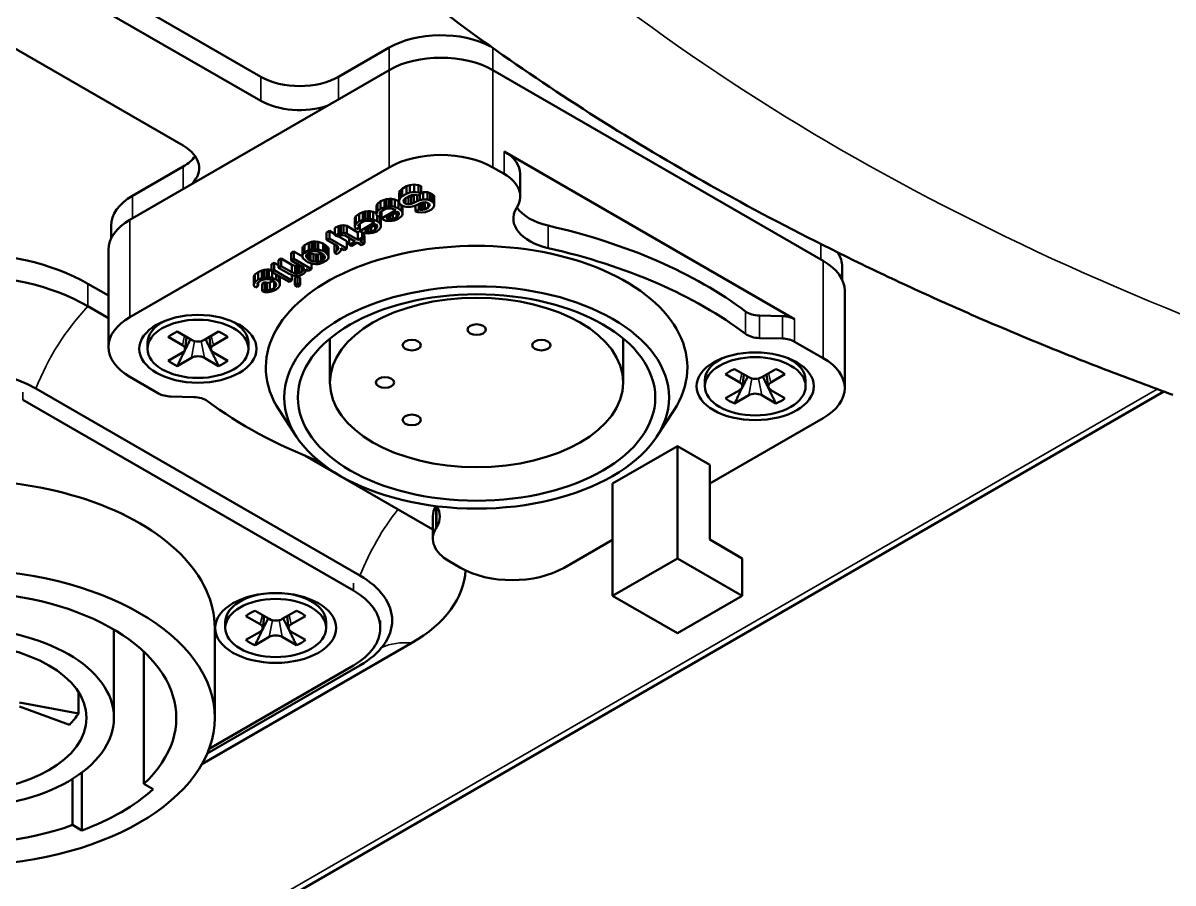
# Model space of a CAD drawing. Header units: millimetres. Extents: x 0 to 3000, y 0 to 3000.
# Drawn here: x 540.5 to 603.2, y 558.5 to 605.4 of the extents above; entities that cross this region are included whole.
import ezdxf

# ---------------------------------------------------------------- set-up
doc = ezdxf.new("R2010")
doc.units = ezdxf.units.MM
doc.layers.add('Visible (ANSI)', color=7, linetype='Continuous', lineweight=50)
doc.layers.add('Visible Narrow (ANSI)', color=7, linetype='Continuous', lineweight=35)

msp = doc.modelspace()

# ---------------------------------------------------------------- linework, layer by layer
at = {"layer": 'Visible (ANSI)'}
for p, q in [((541.4947, 609.4063), (553.4494, 602.5042)), ((541.4947, 608.0999), (553.4494, 601.1978)), ((549.2068, 598.7483), (539.2813, 604.4788)), ((560.4498, 604.0964), (557.6921, 602.5042)), ((546.3077, 594.7067), (560.4498, 602.8716)), ((566.1067, 602.8716), (584.1379, 592.4613)), ((582.5769, 589.2801), (566.726, 598.4316)), ((546.3077, 589.3995), (560.4498, 597.5644)), ((549.2068, 597.6052), (546.4491, 596.0131)), ((566.1067, 597.5644), (566.726, 597.2068)), ((567.6047, 595.9821), (567.6047, 597.2068)), ((561.0491, 596.2917), (560.9914, 596.1889)), ((560.9914, 595.7807), (560.9914, 596.1889)), ((561.1663, 596.3941), (561.0491, 596.2917)), ((561.0491, 595.8834), (561.0491, 596.2917)), ((561.1663, 596.3941), (561.402, 596.5302)), ((561.1663, 595.9859), (561.1663, 596.3941)), ((561.1663, 595.9859), (561.402, 596.1219)), ((561.5794, 596.5979), (561.402, 596.5302)), ((561.402, 596.1219), (561.402, 596.5302)), ((561.402, 596.1219), (561.5794, 596.1896)), ((561.817, 596.6308), (561.5794, 596.5979)), ((561.5794, 596.1896), (561.5794, 596.5979)), ((561.5794, 596.1896), (561.817, 596.2226)), ((562.0559, 596.595), (561.817, 596.6308)), ((561.817, 596.2226), (561.817, 596.6308)), ((561.817, 596.2226), (562.0559, 596.1867)), ((562.2057, 596.1342), (562.0289, 596.0322)), ((562.2057, 596.5425), (562.0559, 596.595)), ((562.0559, 596.1867), (562.0559, 596.595)), ((562.0559, 596.1867), (562.2057, 596.1342)), ((562.2057, 596.1342), (562.2057, 596.5425)), ((562.301, 596.2153), (562.2057, 596.1975)), ((562.5392, 596.2139), (562.301, 596.2153)), ((562.301, 595.8071), (562.301, 596.2153)), ((562.689, 596.1614), (562.5392, 596.2139)), ((562.5392, 595.8056), (562.5392, 596.2139)), ((562.689, 596.1614), (562.8094, 596.0919)), ((562.689, 595.7531), (562.689, 596.1614)), ((562.9003, 596.0054), (562.8094, 596.0919)), ((562.8094, 595.6837), (562.8094, 596.0919)), ((559.8117, 595.5773), (559.754, 595.4745)), ((559.754, 595.0662), (559.754, 595.4745)), ((559.9878, 595.7137), (559.8117, 595.5773)), ((559.8117, 595.169), (559.8117, 595.5773)), ((560.1947, 595.7984), (559.9878, 595.7137)), ((559.9878, 595.3054), (559.9878, 595.7137)), ((560.3132, 595.832), (560.1947, 595.7984)), ((560.1947, 595.3901), (560.1947, 595.7984)), ((560.4617, 595.8483), (560.3132, 595.832)), ((560.3132, 595.4238), (560.3132, 595.832)), ((560.5808, 595.8476), (560.4617, 595.8483)), ((560.4617, 595.4401), (560.4617, 595.8483)), ((560.7601, 595.8121), (560.5808, 595.8476)), ((560.5808, 595.4394), (560.5808, 595.8476)), ((560.9701, 595.7249), (560.7601, 595.8121)), ((560.7601, 595.4039), (560.7601, 595.8121)), ((560.9928, 595.7067), (560.9701, 595.7249)), ((560.9701, 595.3167), (560.9701, 595.7249)), ((560.9914, 595.7807), (561.0491, 595.8834)), ((560.994, 595.6431), (560.9914, 595.7807)), ((561.0554, 595.5396), (560.994, 595.6431)), ((561.0491, 595.8834), (561.1663, 595.9859)), ((561.2058, 595.4527), (561.0554, 595.5396)), ((561.1212, 595.1954), (561.1212, 595.5016)), ((561.1826, 595.0919), (561.1826, 595.4661)), ((561.1839, 595.4314), (561.1833, 595.4658)), ((561.2591, 595.7962), (561.2309, 595.7104)), ((561.2309, 595.7104), (561.2623, 595.6243)), ((561.3469, 595.8816), (561.2591, 595.7962)), ((561.2623, 595.6243), (561.2623, 595.7993)), ((561.2623, 595.6243), (561.3525, 595.5722)), ((561.5826, 596.0177), (561.3469, 595.8816)), ((561.3525, 595.5722), (561.3525, 595.8849)), ((561.3525, 595.5722), (561.5017, 595.5541)), ((561.5017, 595.9623), (561.4893, 595.9638)), ((561.6503, 595.9786), (561.5017, 595.9623)), ((561.5017, 595.5541), (561.5017, 595.9623)), ((561.5017, 595.5541), (561.6503, 595.5704)), ((561.7305, 596.0684), (561.5826, 596.0177)), ((561.7982, 596.0293), (561.6503, 595.9786)), ((561.6503, 595.5704), (561.6503, 595.9786)), ((561.6503, 595.5704), (561.7982, 595.621)), ((561.9092, 596.0673), (561.7305, 596.0684)), ((561.7982, 596.0293), (561.8645, 596.0676)), ((561.7982, 595.621), (561.7982, 596.0293)), ((561.7982, 595.621), (561.975, 595.7231)), ((561.9788, 595.5168), (561.8014, 595.4491)), ((561.896, 595.1563), (561.896, 595.4852)), ((562.0289, 596.0322), (561.9092, 596.0673)), ((561.975, 595.7231), (561.975, 596.048)), ((561.975, 595.7231), (562.1229, 595.7738)), ((562.1555, 595.6189), (561.9788, 595.5168)), ((562.0728, 595.2584), (562.0728, 595.5711)), ((562.1229, 595.7738), (562.1229, 596.0865)), ((562.1229, 595.7738), (562.301, 595.8071)), ((562.274, 595.6525), (562.1555, 595.6189)), ((562.1624, 595.2407), (562.1624, 595.6208)), ((562.2815, 595.6482), (562.2592, 595.6483)), ((562.4226, 595.6688), (562.274, 595.6525)), ((562.3112, 595.6566), (562.2815, 595.6482)), ((562.2815, 595.2399), (562.2815, 595.6482)), ((562.301, 595.8071), (562.5392, 595.8056)), ((562.4, 595.2736), (562.4, 595.6663)), ((562.5423, 595.6337), (562.4226, 595.6688)), ((562.5392, 595.8056), (562.689, 595.7531)), ((562.6025, 595.599), (562.5423, 595.6337)), ((562.5768, 595.3757), (562.5768, 595.6138)), ((562.6633, 595.5298), (562.6025, 595.599)), ((562.6351, 595.4441), (562.6351, 595.5619)), ((562.6351, 595.4441), (562.6633, 595.5298)), ((562.689, 595.7531), (562.8094, 595.6837)), ((562.8094, 595.6837), (562.9003, 595.5972)), ((562.9028, 595.8679), (562.9003, 596.0054)), ((562.9003, 595.5972), (562.9003, 596.0054)), ((562.9003, 595.5972), (562.9028, 595.4596)), ((562.9028, 595.4596), (562.9028, 595.8679)), ((558.6332, 594.8968), (558.5755, 594.7941)), ((558.8093, 595.0333), (558.6332, 594.8968)), ((558.6332, 594.4886), (558.6332, 594.8968)), ((559.0162, 595.118), (558.8093, 595.0333)), ((558.8093, 594.625), (558.8093, 595.0333)), ((559.1347, 595.1516), (559.0162, 595.118)), ((559.0162, 594.7097), (559.0162, 595.118)), ((559.2832, 595.1679), (559.1347, 595.1516)), ((559.1347, 594.7434), (559.1347, 595.1516)), ((559.4023, 595.1672), (559.2832, 595.1679)), ((559.2832, 594.7597), (559.2832, 595.1679)), ((559.5816, 595.1317), (559.4023, 595.1672)), ((559.4023, 594.7589), (559.4023, 595.1672)), ((559.7541, 595.0601), (559.5816, 595.1317)), ((559.5816, 594.7235), (559.5816, 595.1317)), ((559.754, 595.0662), (559.8117, 595.169)), ((559.7559, 594.9631), (559.754, 595.0662)), ((559.8468, 594.8766), (559.7559, 594.9631)), ((559.7916, 594.6363), (559.7916, 594.9291)), ((559.8117, 595.169), (559.9878, 595.3054)), ((559.9941, 594.9616), (559.8468, 594.8766)), ((559.9615, 595.1165), (559.9333, 595.0307)), ((559.9333, 595.0307), (559.9941, 594.9616)), ((559.9427, 594.9233), (559.9364, 594.9283)), ((560.0041, 594.8197), (559.9427, 594.9233)), ((559.9427, 594.515), (559.9427, 594.9233)), ((560.1377, 595.253), (559.9615, 595.1165)), ((559.9878, 595.3054), (560.1947, 595.3901)), ((559.9941, 594.9616), (559.9941, 595.1418)), ((560.0273, 594.7723), (560.8228, 595.2316)), ((560.0273, 594.7723), (560.0273, 595.1675)), ((560.0936, 595.2189), (560.1746, 595.2656)), ((560.2856, 595.3036), (560.1377, 595.253)), ((560.1947, 595.3901), (560.3132, 595.4238)), ((560.3746, 595.3203), (560.2856, 595.3036)), ((560.9137, 595.1451), (560.295, 594.7879)), ((560.3132, 595.4238), (560.4617, 595.4401)), ((560.5533, 595.3192), (560.3746, 595.3203)), ((560.4617, 595.4401), (560.5808, 595.4394)), ((560.5044, 594.7351), (560.5044, 594.9088)), ((560.6429, 595.3015), (560.5533, 595.3192)), ((560.5808, 595.4394), (560.7601, 595.4039)), ((560.7626, 595.2664), (560.6429, 595.3015)), ((560.6529, 594.7513), (560.6529, 594.9946)), ((560.7601, 595.4039), (560.9701, 595.3167)), ((560.8228, 595.2316), (560.7626, 595.2664)), ((560.8598, 594.836), (560.8598, 595.114)), ((560.8598, 594.836), (560.9476, 594.9214)), ((560.9438, 595.1277), (560.9137, 595.1451)), ((560.9745, 595.076), (560.9438, 595.1277)), ((560.9476, 594.9214), (560.9476, 595.1214)), ((560.9476, 594.9214), (560.9764, 594.9728)), ((561.0974, 594.869), (560.9507, 594.7495)), ((560.9701, 595.3167), (561.1212, 595.1954)), ((560.9764, 594.9728), (560.9745, 595.076)), ((561.1557, 594.9374), (561.0974, 594.869)), ((561.1212, 595.1954), (561.1826, 595.0919)), ((561.1839, 595.0231), (561.1557, 594.9374)), ((561.1826, 595.0919), (561.1839, 595.0231)), ((561.1839, 595.0231), (561.1839, 595.4314)), ((561.3851, 595.4173), (561.2058, 595.4527)), ((561.6233, 595.4158), (561.3851, 595.4173)), ((561.8014, 595.4491), (561.6233, 595.4158)), ((561.896, 595.1563), (562.0728, 595.2584)), ((562.0157, 595.1212), (561.896, 595.1563)), ((562.2245, 595.1028), (562.0157, 595.1212)), ((562.0728, 595.2584), (562.1624, 595.2407)), ((562.1624, 595.2407), (562.2815, 595.2399)), ((562.4326, 595.1187), (562.2245, 595.1028)), ((562.2815, 595.2399), (562.4, 595.2736)), ((562.4, 595.2736), (562.5768, 595.3757)), ((562.61, 595.1864), (562.4326, 595.1187)), ((562.5768, 595.3757), (562.6351, 595.4441)), ((562.7573, 595.2714), (562.61, 595.1864)), ((562.8451, 595.3568), (562.7573, 595.2714)), ((562.9028, 595.4596), (562.8451, 595.3568)), ((567.4416, 595.4188), (567.3922, 595.3357)), ((545.2775, 594.3801), (545.2775, 593.6823)), ((557.6904, 594.3525), (557.4835, 594.2678)), ((557.4835, 593.8596), (557.4835, 594.2678)), ((557.8088, 594.3862), (557.6904, 594.3525)), ((557.6904, 593.9443), (557.6904, 594.3525)), ((557.9574, 594.4025), (557.8088, 594.3862)), ((557.8088, 593.9779), (557.8088, 594.3862)), ((558.1367, 594.367), (557.9574, 594.4025)), ((557.9574, 593.9942), (557.9574, 594.4025)), ((558.1367, 594.367), (558.7385, 594.0195)), ((558.1367, 593.9587), (558.1367, 594.367)), ((558.5755, 594.3858), (558.5755, 594.7941)), ((558.5755, 594.3858), (558.6332, 594.4886)), ((558.5774, 594.2827), (558.5755, 594.3858)), ((558.6683, 594.1962), (558.5774, 594.2827)), ((558.6332, 594.4886), (558.8093, 594.625)), ((558.8156, 594.2812), (558.6683, 594.1962)), ((558.783, 594.4361), (558.7548, 594.3503)), ((558.7548, 594.3503), (558.8156, 594.2812)), ((558.9591, 594.5726), (558.783, 594.4361)), ((558.8093, 594.625), (559.0162, 594.7097)), ((558.8156, 594.2812), (558.8156, 594.4614)), ((558.8488, 594.0919), (559.6443, 594.5512)), ((558.8488, 594.0919), (558.8488, 594.4871)), ((558.9151, 594.5384), (558.9961, 594.5852)), ((559.1071, 594.6232), (558.9591, 594.5726)), ((559.0162, 594.7097), (559.1347, 594.7434)), ((559.1961, 594.6399), (559.1071, 594.6232)), ((559.7352, 594.4647), (559.1165, 594.1075)), ((559.1347, 594.7434), (559.2832, 594.7597)), ((559.3748, 594.6388), (559.1961, 594.6399)), ((559.2832, 594.7597), (559.4023, 594.7589)), ((559.3259, 594.0546), (559.3259, 594.2284)), ((559.4644, 594.6211), (559.3748, 594.6388)), ((559.4023, 594.7589), (559.5816, 594.7235)), ((559.5841, 594.5859), (559.4644, 594.6211)), ((559.4744, 594.0709), (559.4744, 594.3141)), ((559.5816, 594.7235), (559.7916, 594.6363)), ((559.6443, 594.5512), (559.5841, 594.5859)), ((559.6813, 594.1556), (559.6813, 594.4336)), ((559.6813, 594.1556), (559.7691, 594.241)), ((559.7653, 594.4473), (559.7352, 594.4647)), ((559.796, 594.3956), (559.7653, 594.4473)), ((559.7691, 594.241), (559.7691, 594.441)), ((559.7691, 594.241), (559.7979, 594.2924)), ((559.7916, 594.6363), (559.9427, 594.515)), ((559.7979, 594.2924), (559.796, 594.3956)), ((559.9772, 594.257), (559.9189, 594.1886)), ((559.9427, 594.515), (560.0041, 594.4115)), ((560.0054, 594.3427), (559.9772, 594.257)), ((560.0054, 594.751), (560.0041, 594.8197)), ((560.0041, 594.4115), (560.0041, 594.8197)), ((560.0041, 594.4115), (560.0054, 594.3427)), ((560.0054, 594.3427), (560.0054, 594.751)), ((560.1477, 594.7028), (560.0273, 594.7723)), ((560.2975, 594.6504), (560.1477, 594.7028)), ((560.295, 594.7879), (560.3552, 594.7532)), ((560.5063, 594.6319), (560.2975, 594.6504)), ((560.3552, 594.7532), (560.3552, 594.8226)), ((560.3552, 594.7532), (560.5044, 594.7351)), ((560.5044, 594.7351), (560.6529, 594.7513)), ((560.7438, 594.6648), (560.5063, 594.6319)), ((560.6529, 594.7513), (560.8598, 594.836)), ((560.9507, 594.7495), (560.7438, 594.6648)), ((557.0416, 594.0127), (557.1889, 594.0977)), ((557.0416, 593.6044), (557.0416, 594.0127)), ((557.0416, 593.6044), (557.1889, 593.6895)), ((557.6433, 593.257), (557.0416, 593.6044)), ((557.1889, 594.0977), (557.4835, 593.9276)), ((557.1889, 593.6895), (557.1889, 594.0977)), ((557.1889, 593.6895), (558.1517, 593.1336)), ((557.4835, 593.8596), (557.6904, 593.9443)), ((557.6039, 593.7901), (557.4835, 593.8596)), ((557.7813, 593.8578), (557.6039, 593.7901)), ((557.6748, 593.8172), (558.1517, 593.5418)), ((557.6904, 593.9443), (557.8088, 593.9779)), ((557.9298, 593.874), (557.7813, 593.8578)), ((557.8088, 593.9779), (557.9574, 593.9942)), ((558.0496, 593.8389), (557.9298, 593.874)), ((557.9574, 593.9942), (558.1367, 593.9587)), ((558.5912, 593.5262), (558.0496, 593.8389)), ((558.1367, 593.9587), (558.7385, 593.6113)), ((558.2671, 593.3391), (558.2671, 593.7134)), ((558.7385, 594.0195), (558.8563, 594.0876)), ((558.7385, 593.6113), (558.7385, 594.0195)), ((558.7385, 593.6113), (558.9742, 593.7474)), ((558.9692, 594.0224), (558.8488, 594.0919)), ((559.0945, 593.6779), (558.8588, 593.5418)), ((559.119, 593.97), (558.9692, 594.0224)), ((558.9742, 593.7474), (558.9742, 594.0207)), ((558.9742, 593.7474), (559.0945, 593.6779)), ((559.0945, 593.6779), (559.0945, 593.9785)), ((559.0945, 593.814), (559.0996, 593.8111)), ((559.0996, 593.4028), (559.0996, 593.8111)), ((559.1165, 594.1075), (559.1767, 594.0727)), ((559.3277, 593.9515), (559.119, 593.97)), ((559.1767, 594.0727), (559.1767, 594.1422)), ((559.1767, 594.0727), (559.3259, 594.0546)), ((559.3259, 594.0546), (559.4744, 594.0709)), ((559.5653, 593.9844), (559.3277, 593.9515)), ((559.4744, 594.0709), (559.6813, 594.1556)), ((559.7722, 594.0691), (559.5653, 593.9844)), ((559.9189, 594.1886), (559.7722, 594.0691)), ((545.1361, 587.7665), (545.1361, 593.0737)), ((555.097, 592.89), (555.2443, 592.975)), ((555.2443, 592.975), (555.7182, 592.7014)), ((555.2443, 592.5668), (555.2443, 592.975)), ((555.7458, 593.2298), (555.717, 593.1784)), ((555.717, 592.7702), (555.717, 593.1784)), ((555.8336, 593.3152), (555.7458, 593.2298)), ((555.7458, 592.8216), (555.7458, 593.2298)), ((555.8336, 593.3152), (556.0693, 593.4513)), ((555.8336, 592.907), (555.8336, 593.3152)), ((555.8336, 592.907), (556.0693, 593.0431)), ((556.2172, 593.502), (556.0693, 593.4513)), ((556.0693, 593.0431), (556.0693, 593.4513)), ((556.0693, 593.0431), (556.2172, 593.0937)), ((556.2787, 592.9902), (556.1307, 592.9396)), ((556.3062, 593.5186), (556.2172, 593.502)), ((556.2172, 593.0937), (556.2172, 593.502)), ((556.2172, 593.0937), (556.3062, 593.1104)), ((556.3978, 592.9895), (556.2787, 592.9902)), ((556.4253, 593.5179), (556.3062, 593.5186)), ((556.3062, 593.1104), (556.3062, 593.5186)), ((556.3062, 593.1104), (556.4253, 593.1097)), ((556.547, 592.9714), (556.3978, 592.9895)), ((556.5745, 593.4998), (556.4253, 593.5179)), ((556.4253, 593.1097), (556.4253, 593.5179)), ((556.4253, 593.1097), (556.5745, 593.0916)), ((556.6968, 592.9189), (556.547, 592.9714)), ((556.8441, 593.4122), (556.5745, 593.4998)), ((556.5745, 593.0916), (556.5745, 593.4998)), ((556.5745, 593.0916), (556.8441, 593.004)), ((556.8441, 593.4122), (556.9644, 593.3427)), ((556.8441, 593.004), (556.8441, 593.4122)), ((556.8441, 593.004), (556.9644, 592.9345)), ((557.0553, 593.2562), (556.9644, 593.3427)), ((556.9644, 592.9345), (556.9644, 593.3427)), ((557.1161, 593.1871), (557.0553, 593.2562)), ((557.0553, 592.848), (557.0553, 593.2562)), ((557.1475, 593.101), (557.1161, 593.1871)), ((557.1161, 592.7789), (557.1161, 593.1871)), ((557.1487, 593.0322), (557.1475, 593.101)), ((557.1475, 592.6927), (557.1475, 593.101)), ((557.1487, 592.624), (557.1487, 593.0322)), ((557.4954, 593.3424), (557.471, 593.3225)), ((557.471, 592.9142), (557.471, 593.3225)), ((557.471, 592.9142), (557.6176, 593.0337)), ((557.6176, 593.0337), (557.6176, 593.2718)), ((557.6176, 593.0337), (557.6753, 593.1364)), ((557.6753, 593.1364), (557.6433, 593.257)), ((557.7969, 592.9982), (557.7386, 592.9298)), ((557.8251, 593.084), (557.7969, 592.9982)), ((558.0044, 593.0485), (557.8239, 593.1527)), ((557.8239, 593.1527), (557.8251, 593.084)), ((557.8251, 593.084), (557.8251, 593.152)), ((558.1517, 593.1336), (558.0044, 593.0485)), ((558.1517, 593.1336), (558.1517, 593.5418)), ((558.2671, 593.3391), (558.5912, 593.5262)), ((558.3874, 593.2696), (558.2671, 593.3391)), ((558.7115, 593.4567), (558.3874, 593.2696)), ((558.9522, 593.3178), (558.7115, 593.4567)), ((558.8588, 593.5418), (559.0996, 593.4028)), ((559.0996, 593.4028), (558.9522, 593.3178)), ((554.0363, 592.2776), (554.1837, 592.3627)), ((554.1837, 592.3627), (554.4194, 592.2266)), ((554.1837, 591.9544), (554.1837, 592.3627)), ((554.4194, 592.4987), (554.5667, 592.5838)), ((554.4194, 592.0905), (554.4194, 592.4987)), ((554.5667, 592.5838), (555.1384, 592.2537)), ((554.5667, 592.1755), (554.5667, 592.5838)), ((555.097, 592.4817), (555.097, 592.89)), ((555.097, 592.4817), (555.2443, 592.5668)), ((555.7891, 592.0822), (555.097, 592.4817)), ((555.2443, 592.5668), (556.2072, 592.0109)), ((555.717, 592.7702), (555.7458, 592.8216)), ((555.7182, 592.7014), (555.717, 592.7702)), ((555.7496, 592.6153), (555.7182, 592.7014)), ((555.7458, 592.8216), (555.8336, 592.907)), ((555.9013, 592.4597), (555.7496, 592.6153)), ((556.0216, 592.3902), (555.9013, 592.4597)), ((556.0129, 592.8715), (555.9251, 592.7861)), ((555.9251, 592.7861), (555.9264, 592.7173)), ((555.9264, 592.7173), (555.9264, 592.7873)), ((555.9264, 592.7173), (555.9577, 592.6312)), ((555.9577, 592.6312), (555.9577, 592.8178)), ((555.9577, 592.6312), (556.0486, 592.5447)), ((556.1307, 592.9396), (556.0129, 592.8715)), ((556.1715, 592.3377), (556.0216, 592.3902)), ((556.0486, 592.5447), (556.0486, 592.8921)), ((556.0486, 592.5447), (556.169, 592.4752)), ((556.1013, 592.9226), (556.169, 592.8835)), ((556.3188, 592.831), (556.169, 592.8835)), ((556.169, 592.4752), (556.169, 592.8835)), ((556.169, 592.4752), (556.3188, 592.4227)), ((556.2912, 592.3026), (556.1715, 592.3377)), ((556.2072, 592.0109), (556.2072, 592.3272)), ((556.468, 592.8129), (556.3188, 592.831)), ((556.3188, 592.4227), (556.3188, 592.831)), ((556.3188, 592.4227), (556.468, 592.4046)), ((556.5871, 592.8122), (556.468, 592.8129)), ((556.468, 592.4046), (556.468, 592.8129)), ((556.468, 592.4046), (556.5871, 592.4039)), ((556.735, 592.8628), (556.5871, 592.8122)), ((556.5871, 592.4039), (556.5871, 592.8122)), ((556.5871, 592.4039), (556.735, 592.4546)), ((556.7964, 592.3511), (556.6485, 592.3004)), ((556.8171, 592.8494), (556.6968, 592.9189)), ((556.735, 592.8628), (556.7645, 592.8798)), ((556.735, 592.4546), (556.735, 592.8628)), ((556.735, 592.4546), (556.8529, 592.5226)), ((557.0321, 592.4872), (556.7964, 592.3511)), ((556.908, 592.7629), (556.8171, 592.8494)), ((556.8529, 592.5226), (556.8529, 592.8154)), ((556.8529, 592.5226), (556.9406, 592.608)), ((556.9394, 592.6768), (556.908, 592.7629)), ((556.9406, 592.608), (556.9394, 592.6768)), ((556.9644, 592.9345), (557.0553, 592.848)), ((557.1199, 592.5726), (557.0321, 592.4872)), ((557.0553, 592.848), (557.1161, 592.7789)), ((557.1161, 592.7789), (557.1475, 592.6927)), ((557.1487, 592.624), (557.1199, 592.5726)), ((557.1475, 592.6927), (557.1487, 592.624)), ((557.6214, 592.8274), (557.471, 592.9142)), ((557.7386, 592.9298), (557.6214, 592.8274)), ((553.1236, 591.7159), (553.066, 591.6131)), ((553.2998, 591.8523), (553.1236, 591.7159)), ((553.1236, 591.3077), (553.1236, 591.7159)), ((553.5066, 591.937), (553.2998, 591.8523)), ((553.2998, 591.4441), (553.2998, 591.8523)), ((553.6251, 591.9707), (553.5066, 591.937)), ((553.5066, 591.5288), (553.5066, 591.937)), ((553.7737, 591.987), (553.6251, 591.9707)), ((553.6251, 591.5624), (553.6251, 591.9707)), ((553.8928, 591.9863), (553.7737, 591.987)), ((553.7737, 591.5787), (553.7737, 591.987)), ((554.0363, 591.9579), (553.8928, 591.9863)), ((553.8928, 591.578), (553.8928, 591.9863)), ((554.0363, 591.8694), (554.0363, 592.2776)), ((554.0363, 591.8694), (554.1837, 591.9544)), ((554.9992, 591.3134), (554.0363, 591.8694)), ((554.0721, 591.5425), (554.0721, 591.8487)), ((554.1837, 591.9544), (555.1465, 591.3985)), ((554.2821, 591.4553), (554.2821, 591.7275)), ((554.4194, 592.0905), (554.5667, 592.1755)), ((554.9911, 591.7604), (554.4194, 592.0905)), ((554.5667, 592.1755), (555.1384, 591.8455)), ((555.171, 591.6906), (554.9911, 591.7604)), ((555.3183, 592.1839), (555.1384, 592.2537)), ((555.1384, 591.8455), (555.1384, 592.2537)), ((555.1384, 591.8455), (555.3183, 591.7756)), ((555.1465, 591.3985), (555.1465, 591.7001)), ((555.4374, 592.1831), (555.3183, 592.1839)), ((555.3183, 591.7756), (555.3183, 592.1839)), ((555.3183, 591.7756), (555.4374, 591.7749)), ((555.5264, 592.1998), (555.4374, 592.1831)), ((555.4374, 591.7749), (555.4374, 592.1831)), ((555.4374, 591.7749), (555.5264, 591.7915)), ((555.5634, 592.2125), (555.5264, 592.1998)), ((555.5264, 591.7915), (555.5264, 592.1998)), ((555.5264, 591.7915), (555.6744, 591.8422)), ((555.6769, 591.7047), (555.5584, 591.671)), ((555.6744, 591.8422), (555.6744, 592.1484)), ((555.6744, 591.8422), (555.7621, 591.9276)), ((555.7947, 591.7727), (555.6769, 591.7047)), ((555.7621, 591.9276), (555.7621, 592.0977)), ((555.7621, 591.9276), (555.7903, 592.0134)), ((555.7903, 592.0134), (555.7891, 592.0822)), ((555.8825, 591.8581), (555.7947, 591.7727)), ((555.9107, 591.9439), (555.8825, 591.8581)), ((556.0599, 591.9258), (555.9094, 592.0127)), ((555.9094, 592.0127), (555.9107, 591.9439)), ((555.9107, 591.9439), (555.9107, 592.012)), ((556.2072, 592.0109), (556.0599, 591.9258)), ((556.4404, 592.2845), (556.2912, 592.3026)), ((556.5595, 592.2838), (556.4404, 592.2845)), ((556.6485, 592.3004), (556.5595, 592.2838)), ((585.168, 592.1347), (585.168, 591.437)), ((545.1361, 590.5658), (544.0096, 591.2162)), ((553.066, 591.2049), (553.066, 591.6131)), ((553.066, 591.2049), (553.1236, 591.3077)), ((553.0678, 591.1017), (553.066, 591.2049)), ((553.1587, 591.0152), (553.0678, 591.1017)), ((553.1236, 591.3077), (553.2998, 591.4441)), ((553.306, 591.1003), (553.1587, 591.0152)), ((553.2735, 591.2552), (553.2452, 591.1694)), ((553.2452, 591.1694), (553.306, 591.1003)), ((553.4496, 591.3916), (553.2735, 591.2552)), ((553.2998, 591.4441), (553.5066, 591.5288)), ((553.306, 591.1003), (553.306, 591.2804)), ((553.6866, 591.4589), (553.4496, 591.3916)), ((553.5066, 591.5288), (553.6251, 591.5624)), ((553.5198, 591.215), (553.6671, 591.3001)), ((553.5198, 590.8068), (553.5198, 591.215)), ((553.6251, 591.5624), (553.7737, 591.5787)), ((553.7869, 591.2649), (553.6671, 591.3001)), ((553.6671, 590.8918), (553.6671, 591.3001)), ((553.8652, 591.4579), (553.6866, 591.4589)), ((553.7737, 591.5787), (553.8928, 591.578)), ((553.9354, 591.2812), (553.7869, 591.2649)), ((553.7869, 590.8567), (553.7869, 591.2649)), ((554.0746, 591.405), (553.8652, 591.4579)), ((553.8928, 591.578), (554.0721, 591.5425)), ((554.138, 591.3684), (553.9354, 591.2812)), ((553.9354, 590.873), (553.9354, 591.2812)), ((554.0721, 591.5425), (554.2821, 591.4553)), ((554.1649, 591.3529), (554.0746, 591.405)), ((554.2558, 591.2664), (554.1649, 591.3529)), ((554.1718, 590.9747), (554.1718, 591.3463)), ((554.2865, 591.2146), (554.2558, 591.2664)), ((554.2595, 591.0601), (554.2595, 591.2601)), ((554.2595, 591.0601), (554.2883, 591.1115)), ((554.2821, 591.4553), (554.4332, 591.3341)), ((554.2883, 591.1115), (554.2865, 591.2146)), ((554.4676, 591.076), (554.4093, 591.0076)), ((554.4332, 591.3341), (554.4332, 591.6403)), ((554.4332, 591.3341), (554.4946, 591.2306)), ((554.4958, 591.1618), (554.4676, 591.076)), ((554.4946, 591.2306), (554.4946, 591.6048)), ((554.4946, 591.2306), (554.4958, 591.1618)), ((554.4958, 591.57), (554.4952, 591.6044)), ((554.4958, 591.1618), (554.4958, 591.57)), ((555.1465, 591.3985), (554.9992, 591.3134)), ((555.2907, 591.6555), (555.171, 591.6906)), ((555.4098, 591.6547), (555.2907, 591.6555)), ((555.3001, 591.548), (555.4474, 591.633)), ((555.3001, 591.1397), (555.3001, 591.548)), ((555.3001, 591.1397), (555.4474, 591.2248)), ((555.4506, 591.0529), (555.3001, 591.1397)), ((555.5584, 591.671), (555.4098, 591.6547)), ((555.4474, 591.633), (555.5979, 591.5462)), ((555.4474, 591.2248), (555.4474, 591.633)), ((555.4474, 591.2248), (555.5979, 591.1379)), ((555.5979, 591.1379), (555.4506, 591.0529)), ((555.5979, 591.1379), (555.5979, 591.5462)), ((553.5198, 590.8068), (553.6671, 590.8918)), ((553.6696, 590.7543), (553.5198, 590.8068)), ((553.6671, 590.8918), (553.7869, 590.8567)), ((553.8483, 590.7532), (553.6696, 590.7543)), ((553.7869, 590.8567), (553.9354, 590.873)), ((554.0263, 590.7865), (553.8483, 590.7532)), ((553.9354, 590.873), (554.1718, 590.9747)), ((554.2626, 590.8882), (554.0263, 590.7865)), ((554.1718, 590.9747), (554.2595, 591.0601)), ((554.4093, 591.0076), (554.2626, 590.8882)), ((585.3095, 585.5211), (585.3095, 590.8283)), ((544.0096, 589.9914), (545.1361, 589.341)), ((581.9069, 589.4488), (580.6573, 589.4756)), ((548.191, 589.1804), (548.0754, 589.1137)), ((549.6664, 588.1543), (548.8916, 588.6016)), ((551.1484, 588.6016), (550.3735, 588.1543)), ((551.8489, 589.1804), (551.9645, 589.1137)), ((547.27, 587.991), (547.27, 587.6644)), ((549.1715, 587.8685), (548.3966, 588.3159)), ((549.3986, 588.309), (549.3192, 587.6451)), ((550.6414, 588.309), (550.7208, 587.6451)), ((551.6433, 588.3159), (550.8685, 587.8685)), ((552.77, 587.991), (552.77, 587.6644)), ((557.2228, 588.2286), (557.2228, 585.8273)), ((573.2228, 588.2286), (573.2228, 585.8273)), ((580.6573, 588.2509), (581.9069, 588.224)), ((582.5769, 588.0553), (584.1379, 587.1541)), ((549.1715, 587.4603), (548.3966, 587.0129)), ((551.6433, 587.0129), (550.8685, 587.4603)), ((549.6664, 587.1745), (548.8916, 586.7272)), ((551.1484, 586.7272), (550.3735, 587.1745)), ((578.5966, 587.1392), (578.481, 587.0724)), ((582.2545, 587.1392), (582.3701, 587.0724)), ((547.8687, 585.2322), (546.3077, 586.1335)), ((579.577, 585.8273), (578.8022, 586.2746)), ((580.072, 586.1131), (579.2972, 586.5604)), ((579.8041, 586.2677), (579.7247, 585.6038)), ((581.5539, 586.5604), (580.7791, 586.1131)), ((581.047, 586.2677), (581.1264, 585.6038)), ((582.0489, 586.2746), (581.2741, 585.8273)), ((558.8588, 575.2945), (541.1811, 585.5007)), ((577.6756, 585.9498), (577.6756, 585.6232)), ((583.1756, 585.9498), (583.1756, 585.6232)), ((558.5053, 574.478), (540.474, 584.8883)), ((549.7882, 585.0367), (548.5386, 585.0635)), ((602.7189, 585.3374), (548.6765, 554.1359)), ((579.577, 585.419), (578.8022, 584.9717)), ((580.072, 585.1333), (579.2972, 584.6859)), ((581.5539, 584.6859), (580.7791, 585.1333)), ((582.0489, 584.9717), (581.2741, 585.419)), ((555.4009, 582.8675), (554.4655, 584.2964)), ((575.0446, 582.8675), (575.98, 584.2964)), ((584.1379, 583.8881), (577.9501, 580.3156)), ((572.6468, 580.3163), (576.1823, 582.3575)), ((576.1823, 582.3575), (577.9501, 581.3369)), ((576.1823, 576.2338), (576.1823, 582.3575)), ((555.8782, 581.8327), (562.8408, 577.8128)), ((577.9501, 577.2544), (577.9501, 581.3369)), ((572.6468, 574.1926), (572.6468, 580.3163)), ((562.8408, 577.3055), (562.8408, 578.5302)), ((563.0039, 577.8688), (563.0534, 577.9518)), ((572.6468, 577.2537), (569.9957, 575.7231)), ((577.9501, 577.2544), (579.7178, 576.2338)), ((564.3389, 575.7231), (563.7195, 576.0807)), ((572.6468, 574.1926), (576.1823, 576.2338)), ((576.1823, 576.2338), (579.7178, 574.1926)), ((579.7178, 576.2338), (579.7178, 574.1926)), ((576.1823, 572.1513), (572.6468, 574.1926)), ((579.7178, 574.1926), (576.1823, 572.1513)), ((552.7308, 574.1243), (552.3181, 573.886)), ((555.7945, 574.1243), (556.2072, 573.886)), ((553.4141, 572.6409), (552.6393, 573.0882)), ((553.9091, 572.9266), (553.1343, 573.374)), ((553.6412, 573.0813), (553.5618, 572.4174)), ((555.391, 573.374), (554.6162, 572.9266)), ((554.884, 573.0813), (554.9635, 572.4174)), ((555.886, 573.0882), (555.1112, 572.6409)), ((545.4385, 572.3461), (545.4385, 567.5378)), ((550.9385, 572.4367), (550.9385, 567.5378)), ((551.5126, 572.7633), (551.5126, 572.4367)), ((557.0126, 572.7633), (557.0126, 572.4367)), ((559.9697, 572.845), (559.9697, 572.4367)), ((561.6872, 571.6202), (550.2355, 565.0086)), ((553.4141, 572.2326), (552.6393, 571.7853)), ((553.9091, 571.9468), (553.1343, 571.4995)), ((555.391, 571.4995), (554.6162, 571.9468)), ((555.886, 571.7853), (555.1112, 572.2326)), ((547.0699, 563.9338), (547.0699, 571.1417)), ((550.5228, 565.5827), (558.8588, 570.3955)), ((550.6293, 565.8483), (558.5053, 570.3955)), ((543.5091, 567.7771), (543.5091, 568.9314)), ((540.2885, 568.3634), (543.5091, 567.7771)), ((543.0112, 567.1605), (540.2885, 568.162)), ((543.1808, 564.2069), (543.1808, 561.6884)), ((543.6887, 561.3952), (543.6887, 564.5553)), ((547.0699, 563.9338), (547.5778, 563.6405)), ((543.6887, 561.3952), (543.1808, 561.6884))]:
    msp.add_line(p, q, dxfattribs=at)
for centre, major_axis, ratio, start_param, end_param in [((563.2782, 602.4634), (-4, 0), 0.5773503, 3.9682187, 5.4977871), ((563.2782, 601.2387), (-4, 0), 0.5773503, 3.9269908, 5.4977871), ((555.5708, 603.729), (-3, 0), 0.5773503, 0.7853982, 2.3561945), ((555.5708, 602.4226), (3, 0), 0.5773503, 3.9269908, 5.2388656), ((547.0855, 597.5236), (3, 0), 0.5773503, 5.7567087, 7.0685835), ((547.0855, 598.83), (3, 0), 0.5773503, 5.4977871, 5.8964967), ((563.2782, 595.9314), (4, 0), 0.5773503, 0.7853982, 2.3561945), ((564.6047, 597.2068), (3, 0), 0.5773503, 0, 0.7853982), ((564.6047, 595.9821), (3, 0), 0.5773503, 5.9519218, 7.0685835), ((549.2775, 594.3801), (-4, 0), 0.5773503, 5.4977871, 6.2831853), ((570.2291, 594.7724), (-3, 0), 0.5773503, 5.9519218, 7.4793084), ((570.2291, 595.9972), (-3, 0), 0.5773503, 0.3606573, 1.1961231), ((549.1361, 593.0737), (-4, 0), 0.5773503, 5.4977871, 6.2831853), ((559.9124, 580.8507), (-25.19, 0), 0.5773503, 3.7958304, 4.3377158), ((565.2228, 586.6438), (11.5, 0), 0.5773503, 5.9218182, 9.7861451), ((536.9385, 587.1337), (-10, 0), 0.5773503, 3.9269908, 5.4977871), ((559.9124, 579.626), (25.19, 0), 0.5773503, 0.6542378, 1.1961231), ((581.3095, 590.8283), (4, 0), 0.5773503, 0, 0.7853982), ((581.168, 592.1347), (4, 0), 0.5773503, 0, 0.3479117), ((536.9385, 585.9089), (10, 0), 0.5773503, 0.7853982, 2.3561945), ((549.1361, 587.7665), (-4, 0), 0.5773503, 5.4977871, 7.0685835), ((550.02, 587.991), (-2.75, 0), 0.5773503, 5.423359, 6.2831853), ((550.02, 587.991), (2.75, 0), 0.5773503, 0, 0.8598263), ((580.6945, 590.0526), (-1, 0), 0.5773503, 0.6542378, 1.5336208), ((581.8698, 588.8718), (-1, 0), 0.5773503, 3.9269908, 4.6752135), ((550.02, 587.6644), (-1.977, 0), 0.5773503, 5.3198118, 5.6757625), ((550.02, 587.6644), (-1.977, 0), 0.5773503, 3.7490155, 4.1049661), ((550.02, 588.3834), (0.515, 0), 0.6115912, 3.9557824, 5.4689956), ((580.6945, 588.8278), (1, 0), 0.5773503, 3.7958304, 4.6752135), ((581.8698, 587.6471), (1, 0), 0.5773503, 0.7853982, 1.5336208), ((548.7747, 587.6644), (-0.5456, 0), 0.5450264, 2.384986, 3.8981993), ((551.2652, 587.6644), (-0.5456, 0), 0.5450264, 5.5265787, 7.0397919), ((550.02, 587.6644), (1.977, 0), 0.5773503, 3.7490155, 4.1049661), ((550.02, 586.9454), (0.515, 0), 0.6115912, 0.8141897, 2.3274029), ((550.02, 587.6644), (1.977, 0), 0.5773503, 5.3198118, 5.6757625), ((580.4256, 585.9498), (-2.75, 0), 0.5773503, 5.423359, 6.2831853), ((580.4256, 585.9498), (2.75, 0), 0.5773503, 0, 0.8598263), ((581.3095, 585.5211), (4, 0), 0.5773503, 5.4977871, 7.0685835), ((536.9385, 583.0512), (6, 0), 0.5773503, 0.7853982, 2.3561945), ((580.4256, 585.6232), (-1.977, 0), 0.5773503, 5.3198118, 5.6757625), ((580.4256, 586.3421), (0.515, 0), 0.6115912, 3.9557824, 5.4689956), ((580.4256, 585.6232), (-1.977, 0), 0.5773503, 3.7490155, 4.1049661), ((579.1803, 585.6232), (-0.5456, 0), 0.5450264, 2.384986, 3.8981993), ((581.6708, 585.6232), (-0.5456, 0), 0.5450264, 5.5265787, 7.0397919), ((548.5758, 585.6405), (-1, 0), 0.5773503, 0.7853982, 1.5336208), ((549.7511, 584.4597), (-1, 0), 0.5773503, 3.7958304, 4.6752135), ((570.5331, 593.6616), (-25.19, 0), 0.5773503, 0.6542378, 0.9853509), ((580.4256, 585.6232), (1.977, 0), 0.5773503, 3.7490155, 4.1049661), ((580.4256, 584.9042), (0.515, 0), 0.6115912, 0.8141897, 2.3274029), ((580.4256, 585.6232), (1.977, 0), 0.5773503, 5.3198118, 5.6757625), ((536.9385, 572.4367), (14, 0), 0.5773503, 0, 3.1415927), ((565.8408, 578.5302), (-3, 0), 0.5773503, 5.9564907, 6.2831853), ((560.2165, 578.5151), (3, 0), 0.5773503, 5.9519218, 6.6150667), ((565.8408, 577.3055), (-3, 0), 0.5773503, 5.9519218, 7.0685835), ((554.6162, 575.7027), (10, 0), 0.5773503, 5.4977871, 6.2616684), ((567.1673, 577.3561), (-4, 0), 0.5773503, 0.7853982, 2.3561945), ((536.9385, 567.5378), (11.9, 0), 0.5773503, 5.7309875, 11.5477721), ((554.6162, 572.845), (6, 0), 0.5773503, 5.4977871, 7.0685835), ((554.2626, 572.7633), (-2.75, 0), 0.5773503, 4.9713869, 6.2831853), ((554.2626, 572.7633), (2.75, 0), 0.5773503, 0, 1.3117984), ((554.9697, 572.4367), (5, 0), 0.5773503, 5.4977871, 7.0685835), ((554.2626, 573.6615), (-1.8, 0), 0.5773503, 5.8580117, 5.908925), ((554.2626, 573.6615), (1.8, 0), 0.5773503, 0.3742603, 0.4251736), ((554.2626, 572.4367), (-1.977, 0), 0.5773503, 5.3198118, 5.6757625), ((554.2626, 573.1557), (0.515, 0), 0.6115912, 3.9557824, 5.4689956), ((554.2626, 572.4367), (-1.977, 0), 0.5773503, 3.7490155, 4.1049661), ((553.0174, 572.4367), (-0.5456, 0), 0.5450264, 2.384986, 3.8981993), ((555.5079, 572.4367), (-0.5456, 0), 0.5450264, 5.5265787, 7.0397919), ((554.2626, 572.4367), (1.977, 0), 0.5773503, 3.7490155, 4.1049661), ((554.2626, 571.7178), (0.515, 0), 0.6115912, 0.8141897, 2.3274029), ((554.2626, 572.4367), (1.977, 0), 0.5773503, 5.3198118, 5.6757625), ((536.9385, 569.1708), (7, 0), 0.5773503, 5.7625867, 5.9311193), ((536.9385, 567.5378), (12.6, 0), 0.5773503, 5.2777622, 5.7178121)]:
    msp.add_ellipse(centre, major_axis=major_axis, ratio=ratio, start_param=start_param, end_param=end_param, dxfattribs=at)
for centre, major_axis in [((565.2228, 585.0108), (-10.5, 0)), ((565.2228, 585.0108), (9.75, 0)), ((565.2228, 585.8273), (-8, 0)), ((550.02, 587.6644), (3.2, 0)), ((550.02, 587.6644), (2.75, 0)), ((565.2228, 588.714), (-0.5, 0)), ((561.6872, 587.8685), (0.5, 0)), ((568.7583, 587.8685), (-0.5, 0)), ((580.4256, 585.6232), (3.2, 0)), ((580.4256, 585.6232), (2.75, 0)), ((560.2228, 585.8273), (0.5, 0)), ((561.6872, 583.786), (0.5, 0)), ((536.9385, 567.5378), (14, 0)), ((554.2626, 572.4367), (-3.3, 0)), ((554.2626, 572.4367), (2.75, 0)), ((536.9385, 567.5378), (8.5, 0)), ((536.9385, 567.5378), (-7, 0))]:
    msp.add_ellipse(centre, major_axis=major_axis, ratio=0.5773503, dxfattribs=at)
for points, knots in [([(556.8057, 611.449), (558.4268, 610.0109), (560.1215, 608.6009), (563.652, 605.8421), (565.4878, 604.4933), (569.2941, 601.8614), (571.2645, 600.5784), (575.3331, 598.0824), (577.4312, 596.8696), (581.7478, 594.5182), (583.9662, 593.3797), (586.2409, 592.2803)], [2.93314189, 2.93314189, 2.93314189, 2.93314189, 2.99251927, 2.99251927, 3.05189664, 3.05189664, 3.11127401, 3.11127401, 3.17065138, 3.17065138, 3.23002875, 3.23002875, 3.23002875, 3.23002875]), ([(586.2409, 592.2803), (587.3246, 591.7565), (588.4185, 591.2425), (590.6261, 590.2337), (591.7398, 589.7391), (593.9864, 588.7693), (595.1192, 588.2941), (597.4031, 587.3635), (598.5543, 586.908), (600.8743, 586.0167), (602.0431, 585.581), (603.2204, 585.1552)], [3.23002875, 3.23002875, 3.23002875, 3.23002875, 3.25749239, 3.25749239, 3.28495604, 3.28495604, 3.31241969, 3.31241969, 3.33988334, 3.33988334, 3.36734698, 3.36734698, 3.36734698, 3.36734698]), ([(549.6094, 588.1872), (549.5866, 588.1419), (549.5374, 588.0439), (549.4556, 587.8794), (549.3637, 587.6935), (549.2625, 587.4876), (549.151, 587.2599), (549.0285, 587.0088), (548.9386, 586.8239), (548.8916, 586.7272)], [0.30505386, 0.30505386, 0.30505386, 0.30505386, 0.4, 0.5, 0.6, 0.7, 0.8, 0.9, 1, 1, 1, 1]), ([(550.4306, 588.1872), (550.4535, 588.1417), (550.5027, 588.0436), (550.5846, 587.8788), (550.6765, 587.693), (550.7777, 587.4871), (550.8892, 587.2595), (551.0116, 587.0085), (551.1014, 586.8237), (551.1484, 586.7272)], [0.30481313, 0.30481313, 0.30481313, 0.30481313, 0.4, 0.5, 0.6, 0.7, 0.8, 0.9, 1, 1, 1, 1]), ([(580.015, 586.146), (579.9921, 586.1006), (579.943, 586.0026), (579.8612, 585.8381), (579.7693, 585.6523), (579.6681, 585.4464), (579.5566, 585.2187), (579.4341, 584.9676), (579.3442, 584.7826), (579.2972, 584.6859)], [0.30505386, 0.30505386, 0.30505386, 0.30505386, 0.4, 0.5, 0.6, 0.7, 0.8, 0.9, 1, 1, 1, 1]), ([(580.8362, 586.146), (580.8591, 586.1005), (580.9083, 586.0023), (580.9902, 585.8376), (581.0821, 585.6517), (581.1833, 585.4458), (581.2947, 585.2182), (581.4172, 584.9673), (581.507, 584.7825), (581.5539, 584.6859)], [0.30481313, 0.30481313, 0.30481313, 0.30481313, 0.4, 0.5, 0.6, 0.7, 0.8, 0.9, 1, 1, 1, 1]), ([(553.852, 572.9596), (553.8292, 572.9142), (553.7801, 572.8162), (553.6982, 572.6517), (553.6064, 572.4659), (553.5051, 572.2599), (553.3937, 572.0323), (553.2712, 571.7811), (553.1812, 571.5962), (553.1343, 571.4995)], [0.30505386, 0.30505386, 0.30505386, 0.30505386, 0.4, 0.5, 0.6, 0.7, 0.8, 0.9, 1, 1, 1, 1]), ([(554.6732, 572.9596), (554.6961, 572.9141), (554.7453, 572.8159), (554.8273, 572.6512), (554.9191, 572.4653), (555.0204, 572.2594), (555.1318, 572.0318), (555.2542, 571.7808), (555.3441, 571.5961), (555.391, 571.4995)], [0.30481313, 0.30481313, 0.30481313, 0.30481313, 0.4, 0.5, 0.6, 0.7, 0.8, 0.9, 1, 1, 1, 1]), ([(560.1534, 571.4936), (560.1534, 571.4936), (560.1305, 571.472), (560.0821, 571.4154), (560.0707, 571.4017), (560.0583, 571.3863)], [0.2027685, 0.2027685, 0.2027685, 0.2027685, 0.29512208, 0.29512208, 0.32015416, 0.32015416, 0.32015416, 0.32015416])]:
    msp.add_open_spline(points, degree=3, knots=knots, dxfattribs=at)
at = {"layer": 'Visible Narrow (ANSI)'}
for p, q in [((560.4498, 602.8716), (560.4498, 604.0964)), ((566.1067, 604.0776), (566.1067, 602.8716)), ((553.4494, 601.1978), (553.4494, 602.5042)), ((557.6921, 602.5042), (557.6921, 601.2795)), ((560.4498, 597.5644), (560.4498, 602.8716)), ((566.1067, 602.8716), (566.1067, 597.5644)), ((566.726, 597.2068), (566.726, 598.4316)), ((549.2068, 596.3805), (549.2068, 597.6052)), ((546.4491, 596.0131), (546.4491, 594.7883)), ((546.3077, 594.7067), (546.3077, 589.3995)), ((569.1312, 594.3853), (569.1312, 593.1605)), ((583.9965, 592.543), (583.9965, 593.3869)), ((584.1379, 587.1541), (584.1379, 592.4613)), ((544.0096, 591.2162), (544.0096, 589.9914)), ((579.901, 589.7012), (579.901, 588.4765)), ((580.6573, 589.4756), (580.6573, 588.2509)), ((581.9069, 588.224), (581.9069, 589.4488)), ((582.5769, 589.2801), (582.5769, 588.0553)), ((549.2902, 588.3715), (549.1715, 587.8685)), ((549.8361, 588.0891), (549.6664, 587.1745)), ((550.3735, 587.1745), (550.2039, 588.0891)), ((550.8685, 587.8685), (550.7498, 588.3715)), ((579.6958, 586.3303), (579.577, 585.8273)), ((581.2741, 585.8273), (581.1554, 586.3303)), ((548.6762, 554.474), (602.3604, 585.4686)), ((580.2417, 586.0479), (580.072, 585.1333)), ((580.7791, 585.1333), (580.6095, 586.0479)), ((540.474, 585.2966), (540.474, 584.8883)), ((563.0039, 579.0855), (563.0039, 577.8688)), ((563.0534, 577.9518), (563.0534, 579.0785)), ((558.5053, 574.478), (558.5053, 574.8862)), ((553.5328, 573.1439), (553.4141, 572.6409)), ((555.1112, 572.6409), (554.9924, 573.1439)), ((554.0787, 572.8615), (553.9091, 571.9468)), ((554.6162, 571.9468), (554.4465, 572.8615))]:
    msp.add_line(p, q, dxfattribs=at)
for centre, major_axis, start_param, end_param in [((682.3658, 654.6846), (-137.5501, 0), 0.5277273, 1.043069), ((682.3658, 658.5772), (-149.7526, 0), 0.5769474, 0.8738343)]:
    msp.add_ellipse(centre, major_axis=major_axis, ratio=0.5773503, start_param=start_param, end_param=end_param, dxfattribs=at)
for points in [[(541.1811, 585.5007), (541.8508, 587.1857), (542.7936, 588.6826), (544.0096, 589.9914)], [(558.8588, 575.2945), (559.3839, 576.6158), (560.077, 577.8214), (560.938, 578.9114)], [(560.052, 571.3785), (560.5272, 571.5879), (561.0723, 571.6684), (561.6872, 571.6202)]]:
    msp.add_open_spline(points, degree=3, dxfattribs=at)

doc.saveas('drawing.dxf')
